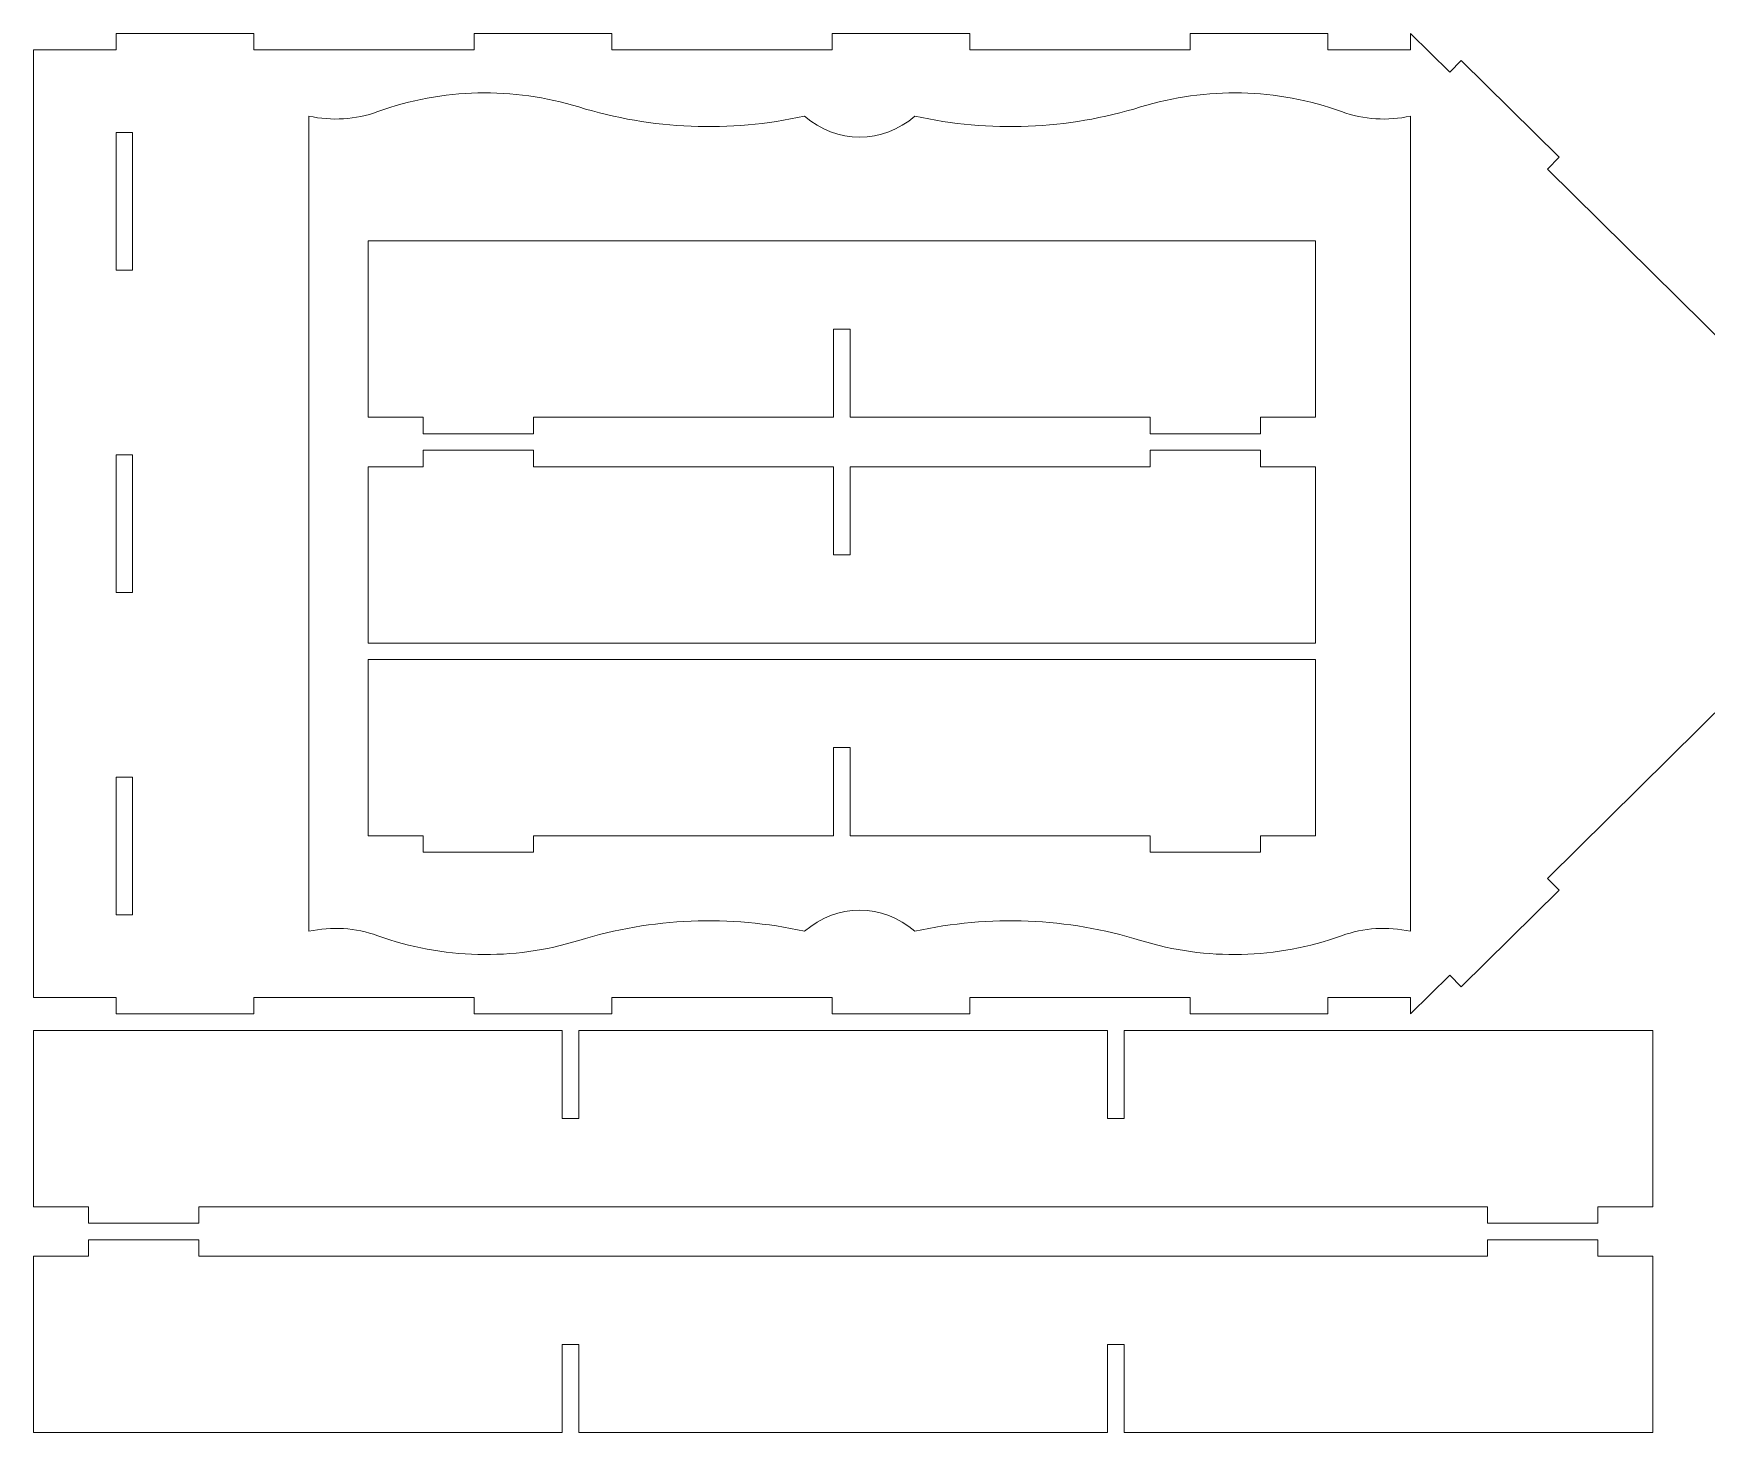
# Model space of a CAD drawing. Header units: millimetres. Extents: x -974 to 974, y -468 to 470.
# Drawn here: x -348 to 259, y -417 to 91 of the extents above; entities that cross this region are included whole.
import ezdxf

# ---------------------------------------------------------------- set-up
doc = ezdxf.new("R2010")
doc.units = ezdxf.units.MM
doc.header["$MEASUREMENT"] = 0
doc.layers.add('Camada 1', color=7, linetype='Continuous')

msp = doc.modelspace()

# ---------------------------------------------------------------- linework, layer by layer
at = {"layer": 'Camada 1', "color": 230, "lineweight": 20}
for points, knots in [([(-188.2964, -258.5273), (-188.2964, -258.5273), (-268.2964, -258.5273), (-268.2964, -258.5273), (-268.2964, -258.5273), (-268.2964, -258.5273), (-268.2964, -264.5273), (-268.2964, -264.5273), (-268.2964, -264.5273), (-268.2964, -264.5273), (-318.2964, -264.5273), (-318.2964, -264.5273), (-318.2964, -264.5273), (-318.2964, -264.5273), (-318.2964, -258.5273), (-318.2964, -258.5273), (-318.2964, -258.5273), (-318.2964, -258.5273), (-348.2964, -258.5273), (-348.2964, -258.5273), (-348.2964, -258.5273), (-348.2964, -258.5273), (-348.2964, 85.4727), (-348.2964, 85.4727), (-348.2964, 85.4727), (-348.2964, 85.4727), (-318.2964, 85.4727), (-318.2964, 85.4727), (-318.2964, 85.4727), (-318.2964, 85.4727), (-318.2964, 91.4727), (-318.2964, 91.4727), (-318.2964, 91.4727), (-318.2964, 91.4727), (-268.2964, 91.4727), (-268.2964, 91.4727), (-268.2964, 91.4727), (-268.2964, 91.4727), (-268.2964, 85.4727), (-268.2964, 85.4727), (-268.2964, 85.4727), (-268.2964, 85.4727), (-188.2964, 85.4727), (-188.2964, 85.4727), (-188.2964, 85.4727), (-188.2964, 85.4727), (-188.2964, 91.4727), (-188.2964, 91.4727), (-188.2964, 91.4727), (-188.2964, 91.4727), (-138.2964, 91.4727), (-138.2964, 91.4727), (-138.2964, 91.4727), (-138.2964, 91.4727), (-138.2964, 85.4727), (-138.2964, 85.4727), (-138.2964, 85.4727), (-138.2964, 85.4727), (-58.2964, 85.4727), (-58.2964, 85.4727), (-58.2964, 85.4727), (-58.2964, 85.4727), (-58.2964, 91.4727), (-58.2964, 91.4727), (-58.2964, 91.4727), (-58.2964, 91.4727), (-8.2964, 91.4727), (-8.2964, 91.4727), (-8.2964, 91.4727), (-8.2964, 91.4727), (-8.2964, 85.4727), (-8.2964, 85.4727), (-8.2964, 85.4727), (-8.2964, 85.4727), (71.7036, 85.4727), (71.7036, 85.4727), (71.7036, 85.4727), (71.7036, 85.4727), (71.7036, 91.4727), (71.7036, 91.4727), (71.7036, 91.4727), (71.7036, 91.4727), (121.7036, 91.4727), (121.7036, 91.4727), (121.7036, 91.4727), (121.7036, 91.4727), (121.7036, 85.4727), (121.7036, 85.4727), (121.7036, 85.4727), (121.7036, 85.4727), (151.7036, 85.4727), (151.7036, 85.4727), (151.7036, 85.4727), (151.7036, 85.4727), (151.7036, 91.4727), (151.7036, 91.4727), (151.7036, 91.4727), (151.7036, 91.4727), (165.9245, 77.4098), (165.9245, 77.4098), (165.9245, 77.4098), (165.9245, 77.4098), (170.1434, 81.6761), (170.1434, 81.6761), (170.1434, 81.6761), (170.1434, 81.6761), (205.6957, 46.5188), (205.6957, 46.5188), (205.6957, 46.5188), (205.6957, 46.5188), (201.4768, 42.2525), (201.4768, 42.2525), (201.4768, 42.2525), (201.4768, 42.2525), (267.7095, -23.2442), (267.7095, -23.2442), (267.7095, -23.2442), (267.7095, -23.2442), (271.9283, -18.9779), (271.9283, -18.9779), (271.9283, -18.9779), (271.9283, -18.9779), (307.4806, -54.1352), (307.4806, -54.1352), (307.4806, -54.1352), (307.4806, -54.1352), (303.2618, -58.4015), (303.2618, -58.4015), (303.2618, -58.4015), (303.2618, -58.4015), (331.7036, -86.5273), (331.7036, -86.5273), (331.7036, -86.5273), (331.7036, -86.5273), (303.2618, -114.6531), (303.2618, -114.6531), (303.2618, -114.6531), (303.2618, -114.6531), (307.4806, -118.9194), (307.4806, -118.9194), (307.4806, -118.9194), (307.4806, -118.9194), (271.9283, -154.0767), (271.9283, -154.0767), (271.9283, -154.0767), (271.9283, -154.0767), (267.7095, -149.8104), (267.7095, -149.8104), (267.7095, -149.8104), (267.7095, -149.8104), (201.4768, -215.3071), (201.4768, -215.3071), (201.4768, -215.3071), (201.4768, -215.3071), (205.6957, -219.5734), (205.6957, -219.5734), (205.6957, -219.5734), (205.6957, -219.5734), (170.1434, -254.7307), (170.1434, -254.7307), (170.1434, -254.7307), (170.1434, -254.7307), (165.9245, -250.4644), (165.9245, -250.4644), (165.9245, -250.4644), (165.9245, -250.4644), (151.7036, -264.5273), (151.7036, -264.5273), (151.7036, -264.5273), (151.7036, -264.5273), (151.7036, -258.5273), (151.7036, -258.5273), (151.7036, -258.5273), (151.7036, -258.5273), (121.7036, -258.5273), (121.7036, -258.5273), (121.7036, -258.5273), (121.7036, -258.5273), (121.7036, -264.5273), (121.7036, -264.5273), (121.7036, -264.5273), (121.7036, -264.5273), (71.7036, -264.5273), (71.7036, -264.5273), (71.7036, -264.5273), (71.7036, -264.5273), (71.7036, -258.5273), (71.7036, -258.5273), (71.7036, -258.5273), (71.7036, -258.5273), (-8.2964, -258.5273), (-8.2964, -258.5273), (-8.2964, -258.5273), (-8.2964, -258.5273), (-8.2964, -264.5273), (-8.2964, -264.5273), (-8.2964, -264.5273), (-8.2964, -264.5273), (-58.2964, -264.5273), (-58.2964, -264.5273), (-58.2964, -264.5273), (-58.2964, -264.5273), (-58.2964, -258.5273), (-58.2964, -258.5273), (-58.2964, -258.5273), (-58.2964, -258.5273), (-138.2964, -258.5273), (-138.2964, -258.5273), (-138.2964, -258.5273), (-138.2964, -258.5273), (-138.2964, -264.5273), (-138.2964, -264.5273), (-138.2964, -264.5273), (-138.2964, -264.5273), (-188.2964, -264.5273), (-188.2964, -264.5273), (-188.2964, -264.5273), (-188.2964, -264.5273), (-188.2964, -258.5273), (-188.2964, -258.5273)], [0, 0, 0, 0, 0.01785714, 0.01785714, 0.01785714, 0.01785714, 0.03571429, 0.03571429, 0.03571429, 0.03571429, 0.05357143, 0.05357143, 0.05357143, 0.05357143, 0.07142857, 0.07142857, 0.07142857, 0.07142857, 0.08928571, 0.08928571, 0.08928571, 0.08928571, 0.10714286, 0.10714286, 0.10714286, 0.10714286, 0.125, 0.125, 0.125, 0.125, 0.14285714, 0.14285714, 0.14285714, 0.14285714, 0.16071429, 0.16071429, 0.16071429, 0.16071429, 0.17857143, 0.17857143, 0.17857143, 0.17857143, 0.19642857, 0.19642857, 0.19642857, 0.19642857, 0.21428571, 0.21428571, 0.21428571, 0.21428571, 0.23214286, 0.23214286, 0.23214286, 0.23214286, 0.25, 0.25, 0.25, 0.25, 0.26785714, 0.26785714, 0.26785714, 0.26785714, 0.28571429, 0.28571429, 0.28571429, 0.28571429, 0.30357143, 0.30357143, 0.30357143, 0.30357143, 0.32142857, 0.32142857, 0.32142857, 0.32142857, 0.33928571, 0.33928571, 0.33928571, 0.33928571, 0.35714286, 0.35714286, 0.35714286, 0.35714286, 0.375, 0.375, 0.375, 0.375, 0.39285714, 0.39285714, 0.39285714, 0.39285714, 0.41071429, 0.41071429, 0.41071429, 0.41071429, 0.42857143, 0.42857143, 0.42857143, 0.42857143, 0.44642857, 0.44642857, 0.44642857, 0.44642857, 0.46428571, 0.46428571, 0.46428571, 0.46428571, 0.48214286, 0.48214286, 0.48214286, 0.48214286, 0.5, 0.5, 0.5, 0.5, 0.51785714, 0.51785714, 0.51785714, 0.51785714, 0.53571429, 0.53571429, 0.53571429, 0.53571429, 0.55357143, 0.55357143, 0.55357143, 0.55357143, 0.57142857, 0.57142857, 0.57142857, 0.57142857, 0.58928571, 0.58928571, 0.58928571, 0.58928571, 0.60714286, 0.60714286, 0.60714286, 0.60714286, 0.625, 0.625, 0.625, 0.625, 0.64285714, 0.64285714, 0.64285714, 0.64285714, 0.66071429, 0.66071429, 0.66071429, 0.66071429, 0.67857143, 0.67857143, 0.67857143, 0.67857143, 0.69642857, 0.69642857, 0.69642857, 0.69642857, 0.71428571, 0.71428571, 0.71428571, 0.71428571, 0.73214286, 0.73214286, 0.73214286, 0.73214286, 0.75, 0.75, 0.75, 0.75, 0.76785714, 0.76785714, 0.76785714, 0.76785714, 0.78571429, 0.78571429, 0.78571429, 0.78571429, 0.80357143, 0.80357143, 0.80357143, 0.80357143, 0.82142857, 0.82142857, 0.82142857, 0.82142857, 0.83928571, 0.83928571, 0.83928571, 0.83928571, 0.85714286, 0.85714286, 0.85714286, 0.85714286, 0.875, 0.875, 0.875, 0.875, 0.89285714, 0.89285714, 0.89285714, 0.89285714, 0.91071429, 0.91071429, 0.91071429, 0.91071429, 0.92857143, 0.92857143, 0.92857143, 0.92857143, 0.94642857, 0.94642857, 0.94642857, 0.94642857, 0.96428571, 0.96428571, 0.96428571, 0.96428571, 1, 1, 1, 1]), ([(-248.2964, 61.4727), (-248.2964, 61.4727), (-248.2964, -234.5273), (-248.2964, -234.5273), (-248.2964, -234.5273), (-239.9787, -232.6868), (-231.3093, -233.2452), (-223.2958, -236.1376), (-223.2958, -236.1376), (-199.7938, -244.6205), (-174.1684, -245.2183), (-150.2964, -237.8406), (-150.2964, -237.8406), (-123.716, -229.6259), (-95.4529, -228.4839), (-68.2964, -234.5273), (-68.2964, -234.5273), (-56.9084, -224.3415), (-39.6844, -224.3415), (-28.2964, -234.5273), (-28.2964, -234.5273), (-1.1399, -228.4839), (27.1232, -229.6259), (53.7042, -237.8408), (53.7042, -237.8408), (77.5762, -245.2184), (103.2016, -244.6204), (126.7036, -236.1374), (126.7036, -236.1374), (134.7165, -233.2452), (143.3859, -232.6868), (151.7036, -234.5273), (151.7036, -234.5273), (151.7036, -234.5273), (151.7036, 61.4727), (151.7036, 61.4727), (151.7036, 61.4727), (143.3859, 59.6322), (134.7167, 60.1906), (126.7036, 63.0828), (126.7036, 63.0828), (103.2014, 71.5659), (77.5758, 72.1638), (53.7036, 64.786), (53.7036, 64.786), (27.1235, 56.5713), (-1.1393, 55.4293), (-28.2964, 61.4727), (-28.2964, 61.4727), (-39.6844, 51.287), (-56.9082, 51.2869), (-68.2964, 61.4727), (-68.2964, 61.4727), (-95.4527, 55.4293), (-123.7154, 56.5712), (-150.2964, 64.786), (-150.2964, 64.786), (-174.1686, 72.1638), (-199.7942, 71.5659), (-223.2964, 63.0828), (-223.2964, 63.0828), (-231.3093, 60.1906), (-239.9785, 59.6322), (-248.2964, 61.4727)], [0, 0, 0, 0, 0.05882353, 0.05882353, 0.05882353, 0.05882353, 0.11764706, 0.11764706, 0.11764706, 0.11764706, 0.17647059, 0.17647059, 0.17647059, 0.17647059, 0.23529412, 0.23529412, 0.23529412, 0.23529412, 0.29411765, 0.29411765, 0.29411765, 0.29411765, 0.35294118, 0.35294118, 0.35294118, 0.35294118, 0.41176471, 0.41176471, 0.41176471, 0.41176471, 0.47058824, 0.47058824, 0.47058824, 0.47058824, 0.52941176, 0.52941176, 0.52941176, 0.52941176, 0.58823529, 0.58823529, 0.58823529, 0.58823529, 0.64705882, 0.64705882, 0.64705882, 0.64705882, 0.70588235, 0.70588235, 0.70588235, 0.70588235, 0.76470588, 0.76470588, 0.76470588, 0.76470588, 0.82352941, 0.82352941, 0.82352941, 0.82352941, 0.88235294, 0.88235294, 0.88235294, 0.88235294, 1, 1, 1, 1]), ([(-312.2964, 5.4727), (-312.2964, 5.4727), (-312.2964, 55.4727), (-312.2964, 55.4727), (-312.2964, 55.4727), (-312.2964, 55.4727), (-318.2964, 55.4727), (-318.2964, 55.4727), (-318.2964, 55.4727), (-318.2964, 55.4727), (-318.2964, 5.4727), (-318.2964, 5.4727), (-318.2964, 5.4727), (-318.2964, 5.4727), (-312.2964, 5.4727), (-312.2964, 5.4727)], [0, 0, 0, 0, 0.2, 0.2, 0.2, 0.2, 0.4, 0.4, 0.4, 0.4, 0.6, 0.6, 0.6, 0.6, 1, 1, 1, 1]), ([(117.2112, 16.1513), (117.2112, 16.1513), (-226.7888, 16.1513), (-226.7888, 16.1513), (-226.7888, 16.1513), (-226.7888, 16.1513), (-226.7888, -47.8487), (-226.7888, -47.8487), (-226.7888, -47.8487), (-226.7888, -47.8487), (-206.7888, -47.8487), (-206.7888, -47.8487), (-206.7888, -47.8487), (-206.7888, -47.8487), (-206.7888, -53.8487), (-206.7888, -53.8487), (-206.7888, -53.8487), (-206.7888, -53.8487), (-166.7888, -53.8487), (-166.7888, -53.8487), (-166.7888, -53.8487), (-166.7888, -53.8487), (-166.7888, -47.8487), (-166.7888, -47.8487), (-166.7888, -47.8487), (-166.7888, -47.8487), (-57.7888, -47.8487), (-57.7888, -47.8487), (-57.7888, -47.8487), (-57.7888, -47.8487), (-57.7888, -15.8487), (-57.7888, -15.8487), (-57.7888, -15.8487), (-57.7888, -15.8487), (-51.7888, -15.8487), (-51.7888, -15.8487), (-51.7888, -15.8487), (-51.7888, -15.8487), (-51.7888, -47.8487), (-51.7888, -47.8487), (-51.7888, -47.8487), (-51.7888, -47.8487), (57.2112, -47.8487), (57.2112, -47.8487), (57.2112, -47.8487), (57.2112, -47.8487), (57.2112, -53.8487), (57.2112, -53.8487), (57.2112, -53.8487), (57.2112, -53.8487), (97.2112, -53.8487), (97.2112, -53.8487), (97.2112, -53.8487), (97.2112, -53.8487), (97.2112, -47.8487), (97.2112, -47.8487), (97.2112, -47.8487), (97.2112, -47.8487), (117.2112, -47.8487), (117.2112, -47.8487), (117.2112, -47.8487), (117.2112, -47.8487), (117.2112, 16.1513), (117.2112, 16.1513)], [0, 0, 0, 0, 0.05882353, 0.05882353, 0.05882353, 0.05882353, 0.11764706, 0.11764706, 0.11764706, 0.11764706, 0.17647059, 0.17647059, 0.17647059, 0.17647059, 0.23529412, 0.23529412, 0.23529412, 0.23529412, 0.29411765, 0.29411765, 0.29411765, 0.29411765, 0.35294118, 0.35294118, 0.35294118, 0.35294118, 0.41176471, 0.41176471, 0.41176471, 0.41176471, 0.47058824, 0.47058824, 0.47058824, 0.47058824, 0.52941176, 0.52941176, 0.52941176, 0.52941176, 0.58823529, 0.58823529, 0.58823529, 0.58823529, 0.64705882, 0.64705882, 0.64705882, 0.64705882, 0.70588235, 0.70588235, 0.70588235, 0.70588235, 0.76470588, 0.76470588, 0.76470588, 0.76470588, 0.82352941, 0.82352941, 0.82352941, 0.82352941, 0.88235294, 0.88235294, 0.88235294, 0.88235294, 1, 1, 1, 1]), ([(117.2112, -129.8487), (117.2112, -129.8487), (-226.7888, -129.8487), (-226.7888, -129.8487), (-226.7888, -129.8487), (-226.7888, -129.8487), (-226.7888, -65.8487), (-226.7888, -65.8487), (-226.7888, -65.8487), (-226.7888, -65.8487), (-206.7888, -65.8487), (-206.7888, -65.8487), (-206.7888, -65.8487), (-206.7888, -65.8487), (-206.7888, -59.8487), (-206.7888, -59.8487), (-206.7888, -59.8487), (-206.7888, -59.8487), (-166.7888, -59.8487), (-166.7888, -59.8487), (-166.7888, -59.8487), (-166.7888, -59.8487), (-166.7888, -65.8487), (-166.7888, -65.8487), (-166.7888, -65.8487), (-166.7888, -65.8487), (-57.7888, -65.8487), (-57.7888, -65.8487), (-57.7888, -65.8487), (-57.7888, -65.8487), (-57.7888, -97.8487), (-57.7888, -97.8487), (-57.7888, -97.8487), (-57.7888, -97.8487), (-51.7888, -97.8487), (-51.7888, -97.8487), (-51.7888, -97.8487), (-51.7888, -97.8487), (-51.7888, -65.8487), (-51.7888, -65.8487), (-51.7888, -65.8487), (-51.7888, -65.8487), (57.2112, -65.8487), (57.2112, -65.8487), (57.2112, -65.8487), (57.2112, -65.8487), (57.2112, -59.8487), (57.2112, -59.8487), (57.2112, -59.8487), (57.2112, -59.8487), (97.2112, -59.8487), (97.2112, -59.8487), (97.2112, -59.8487), (97.2112, -59.8487), (97.2112, -65.8487), (97.2112, -65.8487), (97.2112, -65.8487), (97.2112, -65.8487), (117.2112, -65.8487), (117.2112, -65.8487), (117.2112, -65.8487), (117.2112, -65.8487), (117.2112, -129.8487), (117.2112, -129.8487)], [0, 0, 0, 0, 0.05882353, 0.05882353, 0.05882353, 0.05882353, 0.11764706, 0.11764706, 0.11764706, 0.11764706, 0.17647059, 0.17647059, 0.17647059, 0.17647059, 0.23529412, 0.23529412, 0.23529412, 0.23529412, 0.29411765, 0.29411765, 0.29411765, 0.29411765, 0.35294118, 0.35294118, 0.35294118, 0.35294118, 0.41176471, 0.41176471, 0.41176471, 0.41176471, 0.47058824, 0.47058824, 0.47058824, 0.47058824, 0.52941176, 0.52941176, 0.52941176, 0.52941176, 0.58823529, 0.58823529, 0.58823529, 0.58823529, 0.64705882, 0.64705882, 0.64705882, 0.64705882, 0.70588235, 0.70588235, 0.70588235, 0.70588235, 0.76470588, 0.76470588, 0.76470588, 0.76470588, 0.82352941, 0.82352941, 0.82352941, 0.82352941, 0.88235294, 0.88235294, 0.88235294, 0.88235294, 1, 1, 1, 1]), ([(-312.2964, -111.5273), (-312.2964, -111.5273), (-312.2964, -61.5273), (-312.2964, -61.5273), (-312.2964, -61.5273), (-312.2964, -61.5273), (-318.2964, -61.5273), (-318.2964, -61.5273), (-318.2964, -61.5273), (-318.2964, -61.5273), (-318.2964, -111.5273), (-318.2964, -111.5273), (-318.2964, -111.5273), (-318.2964, -111.5273), (-312.2964, -111.5273), (-312.2964, -111.5273)], [0, 0, 0, 0, 0.2, 0.2, 0.2, 0.2, 0.4, 0.4, 0.4, 0.4, 0.6, 0.6, 0.6, 0.6, 1, 1, 1, 1]), ([(117.2112, -135.8487), (117.2112, -135.8487), (-226.7888, -135.8487), (-226.7888, -135.8487), (-226.7888, -135.8487), (-226.7888, -135.8487), (-226.7888, -199.8487), (-226.7888, -199.8487), (-226.7888, -199.8487), (-226.7888, -199.8487), (-206.7888, -199.8487), (-206.7888, -199.8487), (-206.7888, -199.8487), (-206.7888, -199.8487), (-206.7888, -205.8487), (-206.7888, -205.8487), (-206.7888, -205.8487), (-206.7888, -205.8487), (-166.7888, -205.8487), (-166.7888, -205.8487), (-166.7888, -205.8487), (-166.7888, -205.8487), (-166.7888, -199.8487), (-166.7888, -199.8487), (-166.7888, -199.8487), (-166.7888, -199.8487), (-57.7888, -199.8487), (-57.7888, -199.8487), (-57.7888, -199.8487), (-57.7888, -199.8487), (-57.7888, -167.8487), (-57.7888, -167.8487), (-57.7888, -167.8487), (-57.7888, -167.8487), (-51.7888, -167.8487), (-51.7888, -167.8487), (-51.7888, -167.8487), (-51.7888, -167.8487), (-51.7888, -199.8487), (-51.7888, -199.8487), (-51.7888, -199.8487), (-51.7888, -199.8487), (57.2112, -199.8487), (57.2112, -199.8487), (57.2112, -199.8487), (57.2112, -199.8487), (57.2112, -205.8487), (57.2112, -205.8487), (57.2112, -205.8487), (57.2112, -205.8487), (97.2112, -205.8487), (97.2112, -205.8487), (97.2112, -205.8487), (97.2112, -205.8487), (97.2112, -199.8487), (97.2112, -199.8487), (97.2112, -199.8487), (97.2112, -199.8487), (117.2112, -199.8487), (117.2112, -199.8487), (117.2112, -199.8487), (117.2112, -199.8487), (117.2112, -135.8487), (117.2112, -135.8487)], [0, 0, 0, 0, 0.05882353, 0.05882353, 0.05882353, 0.05882353, 0.11764706, 0.11764706, 0.11764706, 0.11764706, 0.17647059, 0.17647059, 0.17647059, 0.17647059, 0.23529412, 0.23529412, 0.23529412, 0.23529412, 0.29411765, 0.29411765, 0.29411765, 0.29411765, 0.35294118, 0.35294118, 0.35294118, 0.35294118, 0.41176471, 0.41176471, 0.41176471, 0.41176471, 0.47058824, 0.47058824, 0.47058824, 0.47058824, 0.52941176, 0.52941176, 0.52941176, 0.52941176, 0.58823529, 0.58823529, 0.58823529, 0.58823529, 0.64705882, 0.64705882, 0.64705882, 0.64705882, 0.70588235, 0.70588235, 0.70588235, 0.70588235, 0.76470588, 0.76470588, 0.76470588, 0.76470588, 0.82352941, 0.82352941, 0.82352941, 0.82352941, 0.88235294, 0.88235294, 0.88235294, 0.88235294, 1, 1, 1, 1]), ([(-312.2964, -228.5273), (-312.2964, -228.5273), (-312.2964, -178.5273), (-312.2964, -178.5273), (-312.2964, -178.5273), (-312.2964, -178.5273), (-318.2964, -178.5273), (-318.2964, -178.5273), (-318.2964, -178.5273), (-318.2964, -178.5273), (-318.2964, -228.5273), (-318.2964, -228.5273), (-318.2964, -228.5273), (-318.2964, -228.5273), (-312.2964, -228.5273), (-312.2964, -228.5273)], [0, 0, 0, 0, 0.2, 0.2, 0.2, 0.2, 0.4, 0.4, 0.4, 0.4, 0.6, 0.6, 0.6, 0.6, 1, 1, 1, 1]), ([(41.7036, -270.5273), (41.7036, -270.5273), (-150.2964, -270.5273), (-150.2964, -270.5273), (-150.2964, -270.5273), (-150.2964, -270.5273), (-150.2964, -302.5273), (-150.2964, -302.5273), (-150.2964, -302.5273), (-150.2964, -302.5273), (-156.2964, -302.5273), (-156.2964, -302.5273), (-156.2964, -302.5273), (-156.2964, -302.5273), (-156.2964, -270.5273), (-156.2964, -270.5273), (-156.2964, -270.5273), (-156.2964, -270.5273), (-348.2964, -270.5273), (-348.2964, -270.5273), (-348.2964, -270.5273), (-348.2964, -270.5273), (-348.2964, -334.5273), (-348.2964, -334.5273), (-348.2964, -334.5273), (-348.2964, -334.5273), (-328.2964, -334.5273), (-328.2964, -334.5273), (-328.2964, -334.5273), (-328.2964, -334.5273), (-328.2964, -340.5273), (-328.2964, -340.5273), (-328.2964, -340.5273), (-328.2964, -340.5273), (-288.2964, -340.5273), (-288.2964, -340.5273), (-288.2964, -340.5273), (-288.2964, -340.5273), (-288.2964, -334.5273), (-288.2964, -334.5273), (-288.2964, -334.5273), (-288.2964, -334.5273), (179.7036, -334.5273), (179.7036, -334.5273), (179.7036, -334.5273), (179.7036, -334.5273), (179.7036, -340.5273), (179.7036, -340.5273), (179.7036, -340.5273), (179.7036, -340.5273), (219.7036, -340.5273), (219.7036, -340.5273), (219.7036, -340.5273), (219.7036, -340.5273), (219.7036, -334.5273), (219.7036, -334.5273), (219.7036, -334.5273), (219.7036, -334.5273), (239.7036, -334.5273), (239.7036, -334.5273), (239.7036, -334.5273), (239.7036, -334.5273), (239.7036, -270.5273), (239.7036, -270.5273), (239.7036, -270.5273), (239.7036, -270.5273), (47.7036, -270.5273), (47.7036, -270.5273), (47.7036, -270.5273), (47.7036, -270.5273), (47.7036, -302.5273), (47.7036, -302.5273), (47.7036, -302.5273), (47.7036, -302.5273), (41.7036, -302.5273), (41.7036, -302.5273), (41.7036, -302.5273), (41.7036, -302.5273), (41.7036, -270.5273), (41.7036, -270.5273)], [0, 0, 0, 0, 0.04761905, 0.04761905, 0.04761905, 0.04761905, 0.0952381, 0.0952381, 0.0952381, 0.0952381, 0.14285714, 0.14285714, 0.14285714, 0.14285714, 0.19047619, 0.19047619, 0.19047619, 0.19047619, 0.23809524, 0.23809524, 0.23809524, 0.23809524, 0.28571429, 0.28571429, 0.28571429, 0.28571429, 0.33333333, 0.33333333, 0.33333333, 0.33333333, 0.38095238, 0.38095238, 0.38095238, 0.38095238, 0.42857143, 0.42857143, 0.42857143, 0.42857143, 0.47619048, 0.47619048, 0.47619048, 0.47619048, 0.52380952, 0.52380952, 0.52380952, 0.52380952, 0.57142857, 0.57142857, 0.57142857, 0.57142857, 0.61904762, 0.61904762, 0.61904762, 0.61904762, 0.66666667, 0.66666667, 0.66666667, 0.66666667, 0.71428571, 0.71428571, 0.71428571, 0.71428571, 0.76190476, 0.76190476, 0.76190476, 0.76190476, 0.80952381, 0.80952381, 0.80952381, 0.80952381, 0.85714286, 0.85714286, 0.85714286, 0.85714286, 0.9047619, 0.9047619, 0.9047619, 0.9047619, 1, 1, 1, 1]), ([(41.7036, -416.5273), (41.7036, -416.5273), (-150.2964, -416.5273), (-150.2964, -416.5273), (-150.2964, -416.5273), (-150.2964, -416.5273), (-150.2964, -384.5273), (-150.2964, -384.5273), (-150.2964, -384.5273), (-150.2964, -384.5273), (-156.2964, -384.5273), (-156.2964, -384.5273), (-156.2964, -384.5273), (-156.2964, -384.5273), (-156.2964, -416.5273), (-156.2964, -416.5273), (-156.2964, -416.5273), (-156.2964, -416.5273), (-348.2964, -416.5273), (-348.2964, -416.5273), (-348.2964, -416.5273), (-348.2964, -416.5273), (-348.2964, -352.5273), (-348.2964, -352.5273), (-348.2964, -352.5273), (-348.2964, -352.5273), (-328.2964, -352.5273), (-328.2964, -352.5273), (-328.2964, -352.5273), (-328.2964, -352.5273), (-328.2964, -346.5273), (-328.2964, -346.5273), (-328.2964, -346.5273), (-328.2964, -346.5273), (-288.2964, -346.5273), (-288.2964, -346.5273), (-288.2964, -346.5273), (-288.2964, -346.5273), (-288.2964, -352.5273), (-288.2964, -352.5273), (-288.2964, -352.5273), (-288.2964, -352.5273), (179.7036, -352.5273), (179.7036, -352.5273), (179.7036, -352.5273), (179.7036, -352.5273), (179.7036, -346.5273), (179.7036, -346.5273), (179.7036, -346.5273), (179.7036, -346.5273), (219.7036, -346.5273), (219.7036, -346.5273), (219.7036, -346.5273), (219.7036, -346.5273), (219.7036, -352.5273), (219.7036, -352.5273), (219.7036, -352.5273), (219.7036, -352.5273), (239.7036, -352.5273), (239.7036, -352.5273), (239.7036, -352.5273), (239.7036, -352.5273), (239.7036, -416.5273), (239.7036, -416.5273), (239.7036, -416.5273), (239.7036, -416.5273), (47.7036, -416.5273), (47.7036, -416.5273), (47.7036, -416.5273), (47.7036, -416.5273), (47.7036, -384.5273), (47.7036, -384.5273), (47.7036, -384.5273), (47.7036, -384.5273), (41.7036, -384.5273), (41.7036, -384.5273), (41.7036, -384.5273), (41.7036, -384.5273), (41.7036, -416.5273), (41.7036, -416.5273)], [0, 0, 0, 0, 0.04761905, 0.04761905, 0.04761905, 0.04761905, 0.0952381, 0.0952381, 0.0952381, 0.0952381, 0.14285714, 0.14285714, 0.14285714, 0.14285714, 0.19047619, 0.19047619, 0.19047619, 0.19047619, 0.23809524, 0.23809524, 0.23809524, 0.23809524, 0.28571429, 0.28571429, 0.28571429, 0.28571429, 0.33333333, 0.33333333, 0.33333333, 0.33333333, 0.38095238, 0.38095238, 0.38095238, 0.38095238, 0.42857143, 0.42857143, 0.42857143, 0.42857143, 0.47619048, 0.47619048, 0.47619048, 0.47619048, 0.52380952, 0.52380952, 0.52380952, 0.52380952, 0.57142857, 0.57142857, 0.57142857, 0.57142857, 0.61904762, 0.61904762, 0.61904762, 0.61904762, 0.66666667, 0.66666667, 0.66666667, 0.66666667, 0.71428571, 0.71428571, 0.71428571, 0.71428571, 0.76190476, 0.76190476, 0.76190476, 0.76190476, 0.80952381, 0.80952381, 0.80952381, 0.80952381, 0.85714286, 0.85714286, 0.85714286, 0.85714286, 0.9047619, 0.9047619, 0.9047619, 0.9047619, 1, 1, 1, 1])]:
    msp.add_open_spline(points, degree=3, knots=knots, dxfattribs=at)

doc.saveas('drawing.dxf')
